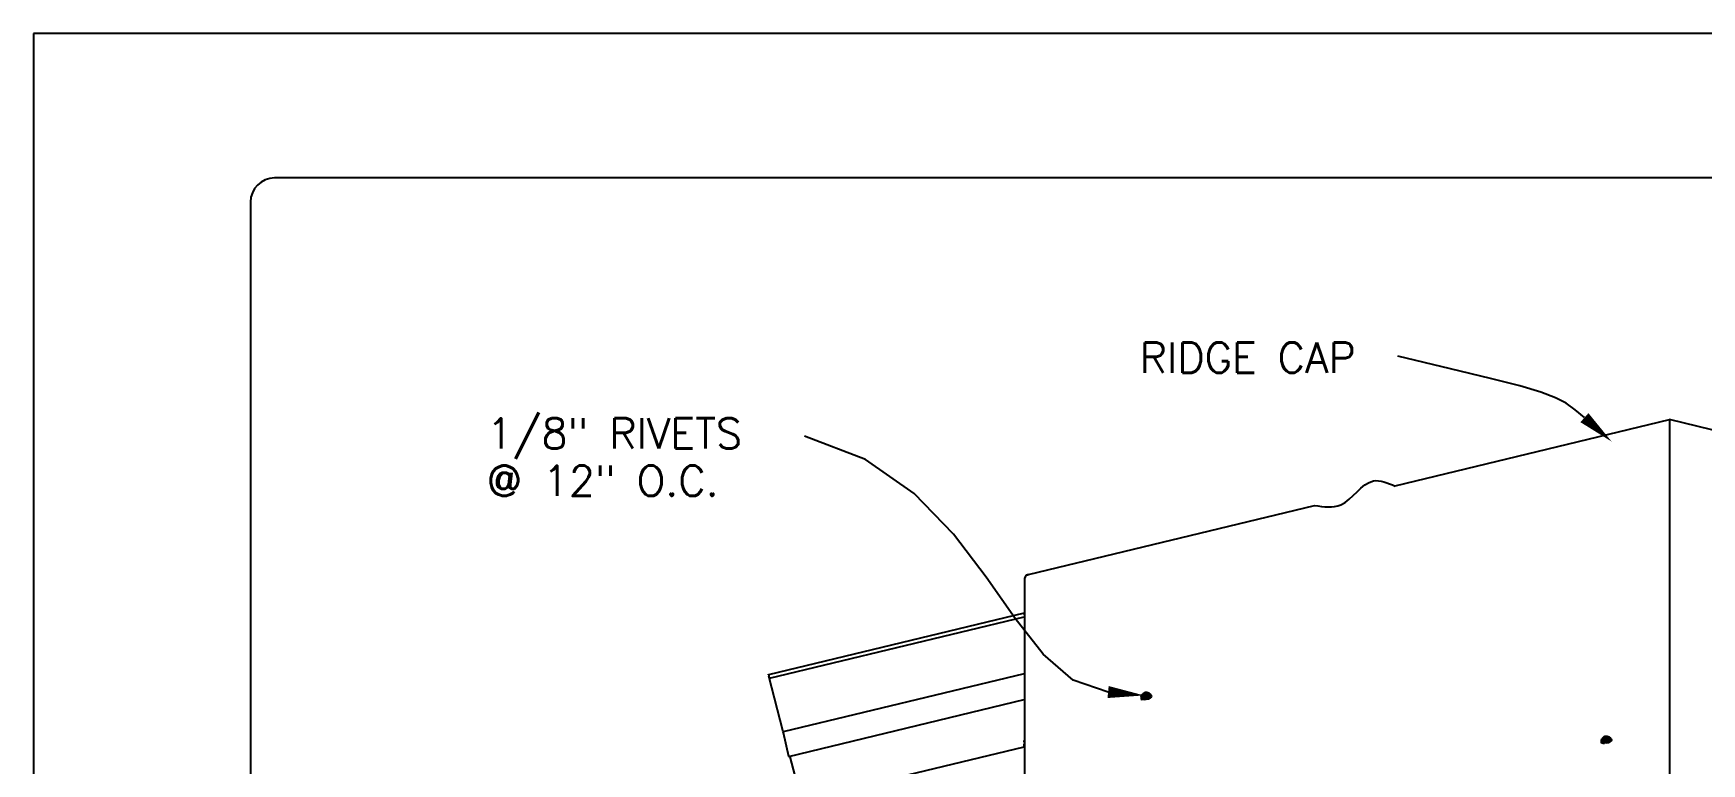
# Model space of a CAD drawing. Extents: x 119.2 to 127.7, y -26.1 to -15.1.
# Drawn here: x 119.193 to 123.515, y -17.023 to -15.129 of the extents above; entities that cross this region are included whole.
import ezdxf

# ---------------------------------------------------------------- set-up
doc = ezdxf.new("R2010")
doc.units = 0
doc.header["$LTSCALE"] = 0.5
doc.header["$MEASUREMENT"] = 0
for name, color, linetype in [('BORDER', 9, 'CONTINUOUS'), ('DIM', 4, 'CONTINUOUS'), ('DWG', 2, 'CONTINUOUS'), ('PEN2', 7, 'CONTINUOUS')]:
    doc.layers.add(name, color=color, linetype=linetype)
doc.styles.get("Standard").update_dxf_attribs({"font": 'romans.shx'})

msp = doc.modelspace()

# ---------------------------------------------------------------- linework, layer by layer
at = {"layer": 'BORDER'}
for p, q in [((127.6927, -15.1288), (119.1927, -15.1288)), ((119.1927, -15.1288), (119.1927, -26.1288)), ((127.2552, -15.5038), (119.8177, -15.5038)), ((119.7552, -15.5663), (119.7552, -25.6913))]:
    msp.add_line(p, q, dxfattribs=at)
msp.add_arc((119.8177, -15.5663), 0.0625, 90, 180, dxfattribs=at)
at = {"layer": 'DIM', "color": 5}
for points in [[(123.2115, -16.1254), (123.1876, -16.1049), (123.1645, -16.0882), (123.1367, -16.0737), (123.0985, -16.0592), (123.0443, -16.0431), (122.9682, -16.0235), (122.8648, -15.9984), (122.7284, -15.966)], [(121.9773, -16.8369), (121.8871, -16.806), (121.8093, -16.739), (121.7365, -16.6466), (121.6613, -16.5392), (121.5765, -16.4276), (121.4747, -16.3223), (121.3486, -16.2339), (121.1907, -16.173)]]:
    msp.add_lwpolyline(points, dxfattribs=at)
for points in [[(123.2819, -16.1874, 0, 0.0313, 0), (123.2115, -16.1254, 0.0313, 0.0313, 0)], [(122.0707, -16.8457, 0, 0.0313, 0), (121.9773, -16.8369, 0.0313, 0.0313, 0)]]:
    msp.add_lwpolyline(points, format="xyseb", dxfattribs=at)
at = {"layer": 'DWG'}
for p, q in [((122.7209, -16.3023), (123.4323, -16.1305)), ((123.4323, -16.1305), (123.4323, -17.3868)), ((124.1407, -16.3016), (123.4323, -16.1305)), ((121.7711, -16.5318), (122.512, -16.3528)), ((121.7621, -16.5378), (121.7606, -16.5423)), ((121.7606, -16.5423), (121.7606, -17.7985)), ((121.7658, -16.534), (121.7621, -16.5378)), ((121.7711, -16.5318), (121.7658, -16.534)), ((121.7658, -16.534), (121.7711, -16.5318)), ((121.7598, -16.6323), (121.0976, -16.792)), ((121.0998, -16.801), (121.7598, -16.642)), ((121.0976, -16.7905), (121.0983, -16.7913)), ((121.0976, -16.792), (121.0976, -16.7905)), ((121.0983, -16.7913), (121.0976, -16.792)), ((121.0976, -16.792), (121.0983, -16.7935)), ((121.0983, -16.7935), (121.0983, -16.7958)), ((121.0983, -16.7958), (121.0991, -16.7988)), ((121.1358, -16.9405), (121.0983, -16.7958)), ((121.0991, -16.7988), (121.0998, -16.801)), ((121.7598, -16.7898), (121.1358, -16.9405)), ((121.1501, -17.0043), (121.7598, -16.8565)), ((121.1366, -16.9428), (121.1358, -16.9405)), ((121.1501, -17.0043), (121.1366, -16.9428)), ((121.1823, -17.1183), (121.7598, -16.9788)), ((121.1508, -17.005), (121.1501, -17.0043)), ((121.1538, -17.005), (121.1508, -17.005)), ((121.1793, -17.1033), (121.1538, -17.005))]:
    msp.add_line(p, q, dxfattribs=at)
at = {"layer": 'DWG', "color": 46}
for p, q in [((122.0628, -16.8498), (122.0651, -16.8438)), ((122.0643, -16.8453), (122.0628, -16.8498)), ((122.0628, -16.8498), (122.0628, -16.855)), ((122.0636, -16.8513), (122.0628, -16.8498)), ((122.0628, -16.855), (122.0643, -16.8565)), ((122.0636, -16.8513), (122.0651, -16.846)), ((122.0636, -16.8513), (122.0651, -16.846)), ((122.0651, -16.846), (122.0636, -16.8513)), ((122.0643, -16.8565), (122.0636, -16.8513)), ((122.0703, -16.8513), (122.0636, -16.8513)), ((122.0666, -16.8513), (122.0636, -16.8513)), ((122.0636, -16.8513), (122.0703, -16.8513)), ((122.0778, -16.8393), (122.0643, -16.8453)), ((122.0711, -16.8565), (122.0643, -16.8565)), ((122.0651, -16.8438), (122.0733, -16.8393)), ((122.0651, -16.846), (122.0688, -16.8415)), ((122.0651, -16.846), (122.0651, -16.8438)), ((122.0703, -16.846), (122.0651, -16.846)), ((122.0673, -16.846), (122.0666, -16.8513)), ((122.0666, -16.8513), (122.0666, -16.8565)), ((122.0703, -16.8513), (122.0666, -16.8513)), ((122.0696, -16.8423), (122.0673, -16.846)), ((122.0733, -16.8393), (122.0681, -16.8415)), ((122.0681, -16.8415), (122.0711, -16.8393)), ((122.0681, -16.8415), (122.0688, -16.8415)), ((122.0733, -16.8415), (122.0681, -16.8415)), ((122.0688, -16.8415), (122.0808, -16.843)), ((122.0688, -16.8415), (122.0696, -16.8423)), ((122.0771, -16.8385), (122.0696, -16.84)), ((122.0696, -16.8408), (122.0733, -16.8393)), ((122.0696, -16.84), (122.0696, -16.8408)), ((122.0696, -16.84), (122.0696, -16.84)), ((122.0711, -16.8415), (122.0703, -16.846)), ((122.0703, -16.846), (122.0778, -16.8445)), ((122.0703, -16.846), (122.0703, -16.8513)), ((122.0748, -16.8505), (122.0703, -16.8513)), ((122.0703, -16.8513), (122.0711, -16.8565)), ((122.0756, -16.8385), (122.0711, -16.8393)), ((122.0711, -16.8393), (122.0711, -16.8415)), ((122.0711, -16.8393), (122.0711, -16.8393)), ((122.0711, -16.8393), (122.0808, -16.8393)), ((122.0741, -16.8453), (122.0711, -16.8565)), ((122.0711, -16.8565), (122.0763, -16.8558)), ((122.0733, -16.8415), (122.0733, -16.8385)), ((122.0733, -16.8385), (122.0733, -16.8393)), ((122.0778, -16.8385), (122.0733, -16.8385)), ((122.0733, -16.8393), (122.0771, -16.84)), ((122.0733, -16.8393), (122.0756, -16.8408)), ((122.0756, -16.8408), (122.0733, -16.8415)), ((122.0733, -16.8415), (122.0741, -16.8453)), ((122.0741, -16.8453), (122.0733, -16.8415)), ((122.0778, -16.8445), (122.0741, -16.8453)), ((122.0801, -16.849), (122.0748, -16.8505)), ((122.0763, -16.8558), (122.0748, -16.8505)), ((122.0748, -16.8505), (122.0763, -16.8558)), ((122.0756, -16.8408), (122.0756, -16.8385)), ((122.0778, -16.8445), (122.0756, -16.8408)), ((122.0763, -16.8558), (122.0816, -16.8543)), ((122.0771, -16.8385), (122.0771, -16.8385)), ((122.0778, -16.8385), (122.0771, -16.8385)), ((122.0771, -16.84), (122.0778, -16.8393)), ((122.0808, -16.843), (122.0771, -16.84)), ((122.0876, -16.8438), (122.0778, -16.8385)), ((122.0831, -16.84), (122.0778, -16.8385)), ((122.0778, -16.8393), (122.0831, -16.8415)), ((122.0786, -16.8393), (122.0778, -16.8393)), ((122.0861, -16.852), (122.0778, -16.8445)), ((122.0786, -16.8393), (122.0786, -16.8393)), ((122.0831, -16.8408), (122.0786, -16.8393)), ((122.0838, -16.8475), (122.0801, -16.849)), ((122.0801, -16.849), (122.0838, -16.8475)), ((122.0816, -16.8543), (122.0801, -16.849)), ((122.0808, -16.843), (122.0831, -16.8415)), ((122.0838, -16.8475), (122.0808, -16.843)), ((122.0808, -16.843), (122.0883, -16.8505)), ((122.0861, -16.852), (122.0816, -16.8543)), ((122.0816, -16.8543), (122.0861, -16.852)), ((122.0831, -16.84), (122.0868, -16.843)), ((122.0831, -16.8415), (122.0831, -16.84)), ((122.0831, -16.8415), (122.0831, -16.84)), ((122.0861, -16.843), (122.0831, -16.8408)), ((122.0868, -16.8453), (122.0838, -16.8475)), ((122.0898, -16.849), (122.0861, -16.852)), ((122.0868, -16.843), (122.0868, -16.843)), ((122.0868, -16.843), (122.0868, -16.8453)), ((122.0868, -16.8453), (122.0876, -16.8438)), ((122.0883, -16.8505), (122.0868, -16.8453)), ((122.0876, -16.8438), (122.0898, -16.849)), ((122.0876, -16.8438), (122.0876, -16.8438)), ((122.0883, -16.8505), (122.0898, -16.849)), ((123.2553, -16.963), (123.2568, -16.9585)), ((123.2553, -16.963), (123.2591, -16.9645)), ((123.2553, -16.9683), (123.2553, -16.963)), ((123.2561, -16.9698), (123.2553, -16.963)), ((123.2561, -16.9698), (123.2553, -16.9683)), ((123.2576, -16.9593), (123.2561, -16.9645)), ((123.2576, -16.9593), (123.2561, -16.9645)), ((123.2561, -16.9645), (123.2561, -16.9698)), ((123.2561, -16.9645), (123.2628, -16.9645)), ((123.2636, -16.9698), (123.2561, -16.9698)), ((123.2568, -16.9585), (123.2756, -16.954)), ((123.2568, -16.9585), (123.2621, -16.9555)), ((123.2576, -16.957), (123.2568, -16.9585)), ((123.2568, -16.9585), (123.2568, -16.9585)), ((123.2598, -16.9593), (123.2568, -16.9585)), ((123.2613, -16.954), (123.2576, -16.957)), ((123.2613, -16.9548), (123.2576, -16.9593)), ((123.2576, -16.957), (123.2576, -16.957)), ((123.2628, -16.9593), (123.2576, -16.9593)), ((123.2591, -16.9645), (123.2598, -16.9593)), ((123.2591, -16.9645), (123.2591, -16.9698)), ((123.2591, -16.9698), (123.2636, -16.9698)), ((123.2598, -16.9593), (123.2621, -16.9555)), ((123.2628, -16.9593), (123.2598, -16.9593)), ((123.2673, -16.954), (123.2606, -16.9548)), ((123.2606, -16.9548), (123.2613, -16.9548)), ((123.2606, -16.9548), (123.2628, -16.9593)), ((123.2658, -16.9548), (123.2606, -16.9548)), ((123.2613, -16.9548), (123.2651, -16.9525)), ((123.2621, -16.9533), (123.2613, -16.954)), ((123.2621, -16.9555), (123.2613, -16.9548)), ((123.2651, -16.9525), (123.2621, -16.9533)), ((123.2621, -16.9555), (123.2651, -16.9525)), ((123.2621, -16.9533), (123.2621, -16.9533)), ((123.2636, -16.9548), (123.2628, -16.9593)), ((123.2628, -16.9593), (123.2703, -16.9578)), ((123.2628, -16.9645), (123.2628, -16.9593)), ((123.2673, -16.9638), (123.2628, -16.9645)), ((123.2628, -16.9645), (123.2636, -16.9698)), ((123.2636, -16.9525), (123.2658, -16.9518)), ((123.2651, -16.9525), (123.2636, -16.9548)), ((123.2636, -16.9548), (123.2651, -16.9525)), ((123.2636, -16.9525), (123.2651, -16.9525)), ((123.2696, -16.9533), (123.2636, -16.9525)), ((123.2711, -16.9525), (123.2636, -16.9525)), ((123.2658, -16.9548), (123.2636, -16.9548)), ((123.2636, -16.9698), (123.2666, -16.9585)), ((123.2688, -16.969), (123.2636, -16.9698)), ((123.2658, -16.9518), (123.2651, -16.9525)), ((123.2651, -16.9525), (123.2658, -16.9518)), ((123.2651, -16.9525), (123.2696, -16.9518)), ((123.2651, -16.9525), (123.2673, -16.954)), ((123.2778, -16.9653), (123.2651, -16.9525)), ((123.2651, -16.9525), (123.2696, -16.9533)), ((123.2658, -16.9518), (123.2658, -16.9518)), ((123.2703, -16.9518), (123.2658, -16.9548)), ((123.2658, -16.9518), (123.2703, -16.9518)), ((123.2666, -16.9585), (123.2658, -16.9548)), ((123.2703, -16.9578), (123.2666, -16.9585)), ((123.2666, -16.9585), (123.2673, -16.9638)), ((123.2711, -16.9525), (123.2673, -16.954)), ((123.2673, -16.954), (123.2703, -16.9578)), ((123.2763, -16.9608), (123.2673, -16.9638)), ((123.2673, -16.9638), (123.2688, -16.969)), ((123.2688, -16.969), (123.2741, -16.9675)), ((123.2696, -16.9518), (123.2696, -16.9533)), ((123.2696, -16.9518), (123.2696, -16.9518)), ((123.2696, -16.9533), (123.2711, -16.9525)), ((123.2696, -16.9533), (123.2703, -16.9525)), ((123.2801, -16.9578), (123.2696, -16.9533)), ((123.2756, -16.954), (123.2703, -16.9518)), ((123.2703, -16.9525), (123.2748, -16.9548)), ((123.2703, -16.9578), (123.2801, -16.9578)), ((123.2711, -16.9525), (123.2711, -16.9525)), ((123.2741, -16.9675), (123.2718, -16.9623)), ((123.2733, -16.9563), (123.2748, -16.9548)), ((123.2763, -16.9608), (123.2733, -16.9563)), ((123.2778, -16.9653), (123.2741, -16.9675)), ((123.2741, -16.9675), (123.2778, -16.9653)), ((123.2748, -16.9548), (123.2756, -16.954)), ((123.2748, -16.9548), (123.2823, -16.9623)), ((123.2756, -16.954), (123.2786, -16.9563)), ((123.2786, -16.9563), (123.2763, -16.9608)), ((123.2786, -16.9585), (123.2763, -16.9608)), ((123.2808, -16.9638), (123.2778, -16.9653)), ((123.2786, -16.9563), (123.2786, -16.9563)), ((123.2808, -16.9638), (123.2786, -16.9585)), ((123.2801, -16.9578), (123.2823, -16.9623)), ((123.2823, -16.9623), (123.2808, -16.9638)), ((123.2823, -16.9623), (123.2808, -16.9638))]:
    msp.add_line(p, q, dxfattribs=at)
at = {"layer": 'DWG'}
msp.add_spline([(122.512, -16.3528), (122.5801, -16.3516), (122.6646, -16.2894), (122.7213, -16.303)], degree=3, dxfattribs=at)
at = {"layer": 'PEN2'}
for p, q in [((121.7598, -16.636), (121.7598, -16.6323)), ((121.7598, -16.9668), (121.7598, -16.963)), ((121.7598, -16.9788), (121.7598, -16.9713))]:
    msp.add_line(p, q, dxfattribs=at)

# ---------------------------------------------------------------- texts
at = {"layer": 'DIM'}
for s, p in [('RIDGE CAP', (122.059, -16.0089)), ('1/8" RIVETS', (120.3675, -16.2056)), ('@ 12" O.C.', (120.3675, -16.3284))]:
    msp.add_text(s, height=0.07875, dxfattribs=at).set_placement(p)

doc.saveas('drawing.dxf')
